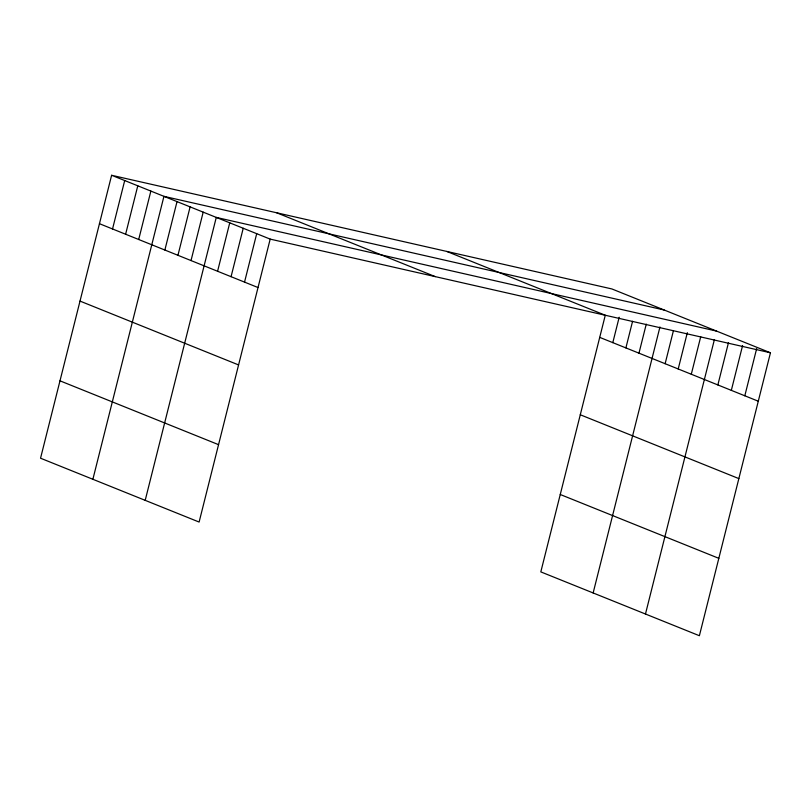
<?xml version="1.0" encoding="UTF-8"?>
<svg xmlns="http://www.w3.org/2000/svg" width="811" height="811" viewBox="0 0 811 811"><rect width="100%" height="100%" fill="white"/><g stroke="black" fill="none" stroke-linecap="round" stroke-linejoin="round"><path stroke-width="1.22" d="M111.614 175.277L40.55 458.215L199.111 522.051L270.185 239.113L111.614 175.277L611.889 288.949L770.45 352.785L699.386 635.723L540.815 571.887L605.199 315.591M112.536 228.976L124.701 180.549M125.614 234.237L137.779 185.81M138.701 239.509L150.866 191.082M92.88 479.281L163.944 196.343L664.209 310.015M164.866 250.031L177.021 201.615M177.944 255.303L190.109 206.876M191.021 260.564L203.186 212.147M145.199 500.346L216.273 217.409L716.539 331.081M217.581 271.259L229.746 222.832M231.064 276.683L243.229 228.256M244.537 282.106L256.702 233.69M612.802 342.647L619.188 317.223M625.889 347.909L632.58 321.278M638.967 353.18L646.266 324.126M593.145 592.953L659.951 326.965M665.132 363.713L673.343 331.02M678.209 368.975L687.333 332.652M691.296 374.236L700.724 336.707M645.475 614.018L714.41 339.556M717.857 384.931L728.501 342.556M731.329 390.355L742.582 345.567M744.812 395.788L756.673 348.568M270.185 239.113L770.45 352.785M446.8 251.44L605.361 315.276M599.724 337.376L758.285 401.212M276.703 212.796L435.274 276.622M580.281 414.766L738.851 478.602M99.459 223.704L258.02 287.54M80.015 301.094L238.576 364.93M560.259 494.497L718.82 558.333M59.984 380.825L218.554 444.661"/></g></svg>
